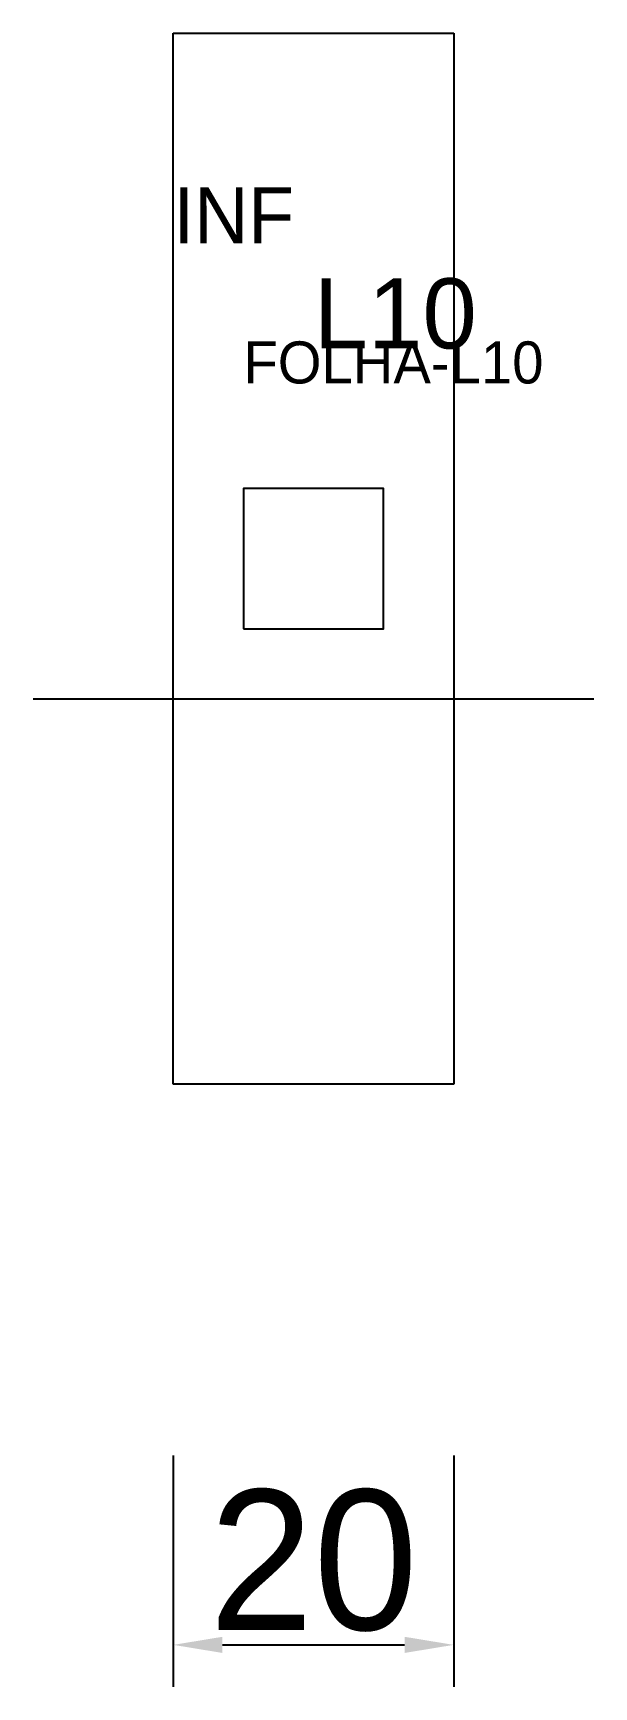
# Model space of a CAD drawing. Header units: metres. Extents: x 212 to 252, y 84 to 202.
import ezdxf

# ---------------------------------------------------------------- set-up
doc = ezdxf.new("R2010")
doc.units = ezdxf.units.M
for name, color, linetype in [('COTA', 241, 'CONTINUOUS'), ('FOLHA', 255, 'CONTINUOUS'), ('Hachura', 251, 'CONTINUOUS'), ('NOMENCLATURA', 7, 'CONTINUOUS'), ('Nível', 160, 'CONTINUOUS'), ('Painéis', 200, 'CONTINUOUS'), ('Pilares', 5, 'CONTINUOUS'), ('SARR_2.2x7', 40, 'CONTINUOUS')]:
    doc.layers.add(name, color=color, linetype=linetype)
doc.styles.add('ARIAL', font='Arial.ttf')
doc.dimstyles.new('EZ DXF', dxfattribs={"dimtxt": 10, "dimasz": 3.5, "dimexe": 3, "dimexo": 1.5, "dimgap": 1, "dimtad": 1, "dimdec": 1, "dimdsep": 46, "dimcen": 2.5, "dimazin": 3, "dimtfac": 1, "dimtmove": 0, "dimatfit": 3})

msp = doc.modelspace()

# ---------------------------------------------------------------- hatches: boundary and pattern name
at = {"layer": 'Hachura'}
h = msp.add_hatch(dxfattribs=at)
h.set_pattern_fill('ANSI31', scale=50)
h.paths.add_polyline_path([(222.2, 201.5), (242.2, 201.5), (242.2, 126.5), (222.2, 126.5)])
h = msp.add_hatch(dxfattribs=at)
h.set_pattern_fill('ANSI31', scale=50)
h.paths.add_polyline_path([(222.2, 201.5), (242.2, 201.5), (242.2, 126.5), (222.2, 126.5)])

# ---------------------------------------------------------------- linework, layer by layer
at = {"layer": 'Painéis', "color": 200}
for p, q in [((222.2, 201.5), (242.2, 201.5)), ((222.2, 126.5), (222.2, 201.5)), ((222.2, 201.5), (242.2, 201.5)), ((222.2, 126.5), (222.2, 201.5)), ((242.2, 201.5), (242.2, 126.5)), ((242.2, 201.5), (242.2, 126.5)), ((242.2, 126.5), (222.2, 126.5)), ((242.2, 126.5), (222.2, 126.5))]:
    msp.add_line(p, q, dxfattribs=at)
at = {"layer": 'Pilares'}
msp.add_lwpolyline([(227.2, 159), (237.2, 159), (237.2, 169), (227.2, 169)], close=True, dxfattribs=at)
msp.add_lwpolyline([(227.2, 159), (237.2, 159), (237.2, 169), (227.2, 169)], close=True, dxfattribs=at)
at = {"layer": 'SARR_2.2x7'}
msp.add_line((212.2, 154), (252.2, 154), dxfattribs=at)
msp.add_line((212.2, 154), (252.2, 154), dxfattribs=at)

# ---------------------------------------------------------------- texts
at = {"layer": 'FOLHA'}
msp.add_text('FOLHA-L10', height=3, dxfattribs=at).set_placement((227.2, 176.5))
msp.add_text('FOLHA-L10', height=3, dxfattribs=at).set_placement((227.2, 176.5))
at = {"layer": 'NOMENCLATURA', "insert": (232.2, 184), "char_height": 5, "attachment_point": 1, "style": 'ARIAL'}
msp.add_mtext('L10', dxfattribs=at)
msp.add_mtext('L10', dxfattribs=at)
at = {"layer": 'Nível'}
msp.add_text('INF', height=4, dxfattribs=at).set_placement((222.2, 186.5))
msp.add_text('INF', height=4, dxfattribs=at).set_placement((222.2, 186.5))

# ---------------------------------------------------------------- dimensions: what is measured, and where the dimension line sits
at = {"layer": 'COTA'}
msp.add_linear_dim(base=(222.2, 86.5), p1=(222.2, 101.5), p2=(242.2, 101.5), dimstyle='EZ DXF', dxfattribs=at).render()
msp.add_linear_dim(base=(222.2, 86.5), p1=(222.2, 101.5), p2=(242.2, 101.5), dimstyle='EZ DXF', dxfattribs=at).render()

doc.saveas('drawing.dxf')
